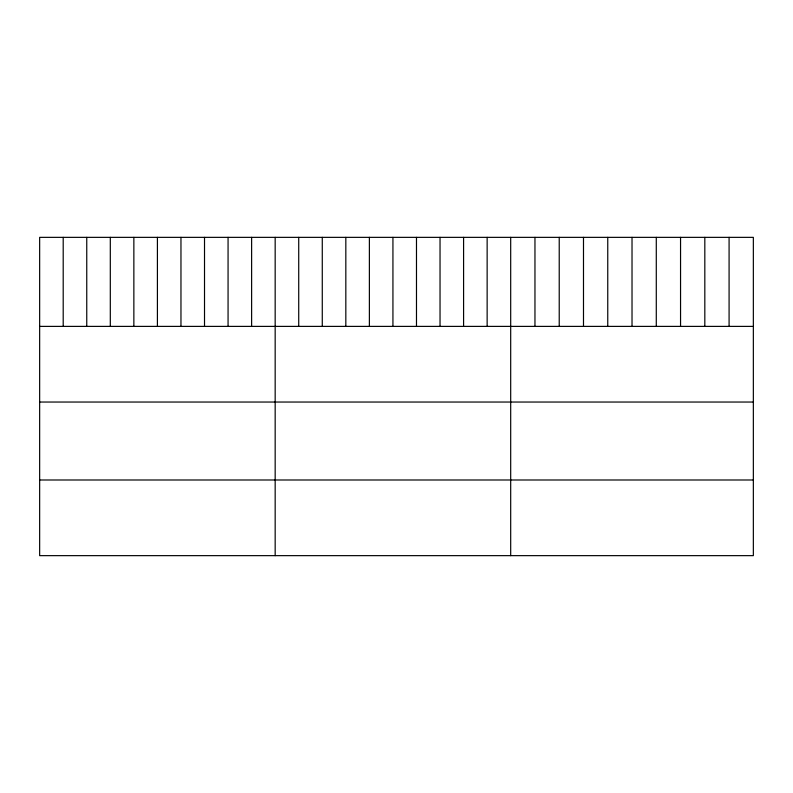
<?xml version="1.0" encoding="UTF-8"?>
<svg xmlns="http://www.w3.org/2000/svg" width="793" height="793" viewBox="0 0 793 793"><rect width="100%" height="100%" fill="white"/><g stroke="black" fill="none" stroke-linecap="round" stroke-linejoin="round"><path stroke-width="1.19" d="M753.35 326.389L753.35 555.645L39.65 555.645L39.65 237.355L753.35 237.355L753.35 326.389L39.65 326.389M39.65 402.041L753.35 402.041M39.65 479.993L753.35 479.993M729.084 237.355L729.084 326.389M704.818 237.355L704.818 326.389M680.553 237.355L680.553 326.389M656.287 237.355L656.287 326.389M632.021 237.355L632.021 326.389M607.755 237.355L607.755 326.389M583.489 237.355L583.489 326.389M559.224 237.355L559.224 326.389M534.958 237.355L534.958 326.389M510.692 237.355L510.692 555.645M487.14 237.355L487.14 326.389M463.588 237.355L463.588 326.389M440.036 237.355L440.036 326.389M416.484 237.355L416.484 326.389M392.931 237.355L392.931 326.389M369.379 237.355L369.379 326.389M345.827 237.355L345.827 326.389M322.275 237.355L322.275 326.389M298.723 237.355L298.723 326.389M275.171 237.355L275.171 555.645M251.619 237.355L251.619 326.389M228.067 237.355L228.067 326.389M204.515 237.355L204.515 326.389M180.963 237.355L180.963 326.389M157.411 237.355L157.411 326.389M133.858 237.355L133.858 326.389M110.306 237.355L110.306 326.389M86.754 237.355L86.754 326.389M63.202 237.355L63.202 326.389"/></g></svg>
